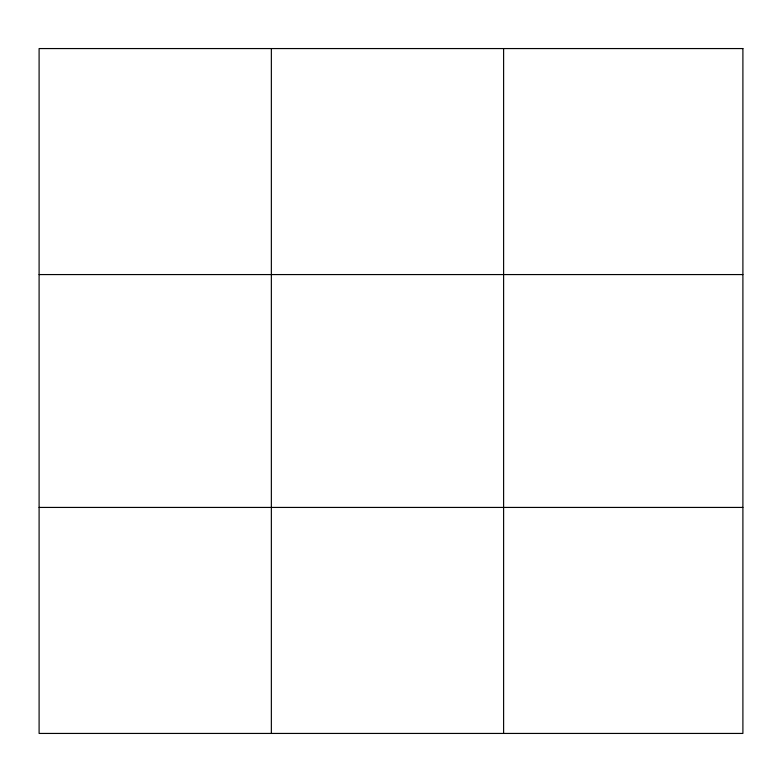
<?xml version="1.0" encoding="UTF-8"?>
<svg xmlns="http://www.w3.org/2000/svg" width="782" height="782" viewBox="0 0 782 782"><rect width="100%" height="100%" fill="white"/><g stroke="black" fill="none" stroke-linecap="round" stroke-linejoin="round"><path stroke-width="1.17" d="M271.354 733.438L271.354 48.562M503.608 733.438L503.608 48.562M39.1 274.57L742.9 274.57M39.1 507.43L742.9 507.43M742.9 48.562L742.9 733.438L39.1 733.438L39.1 48.562L742.9 48.562"/></g></svg>
